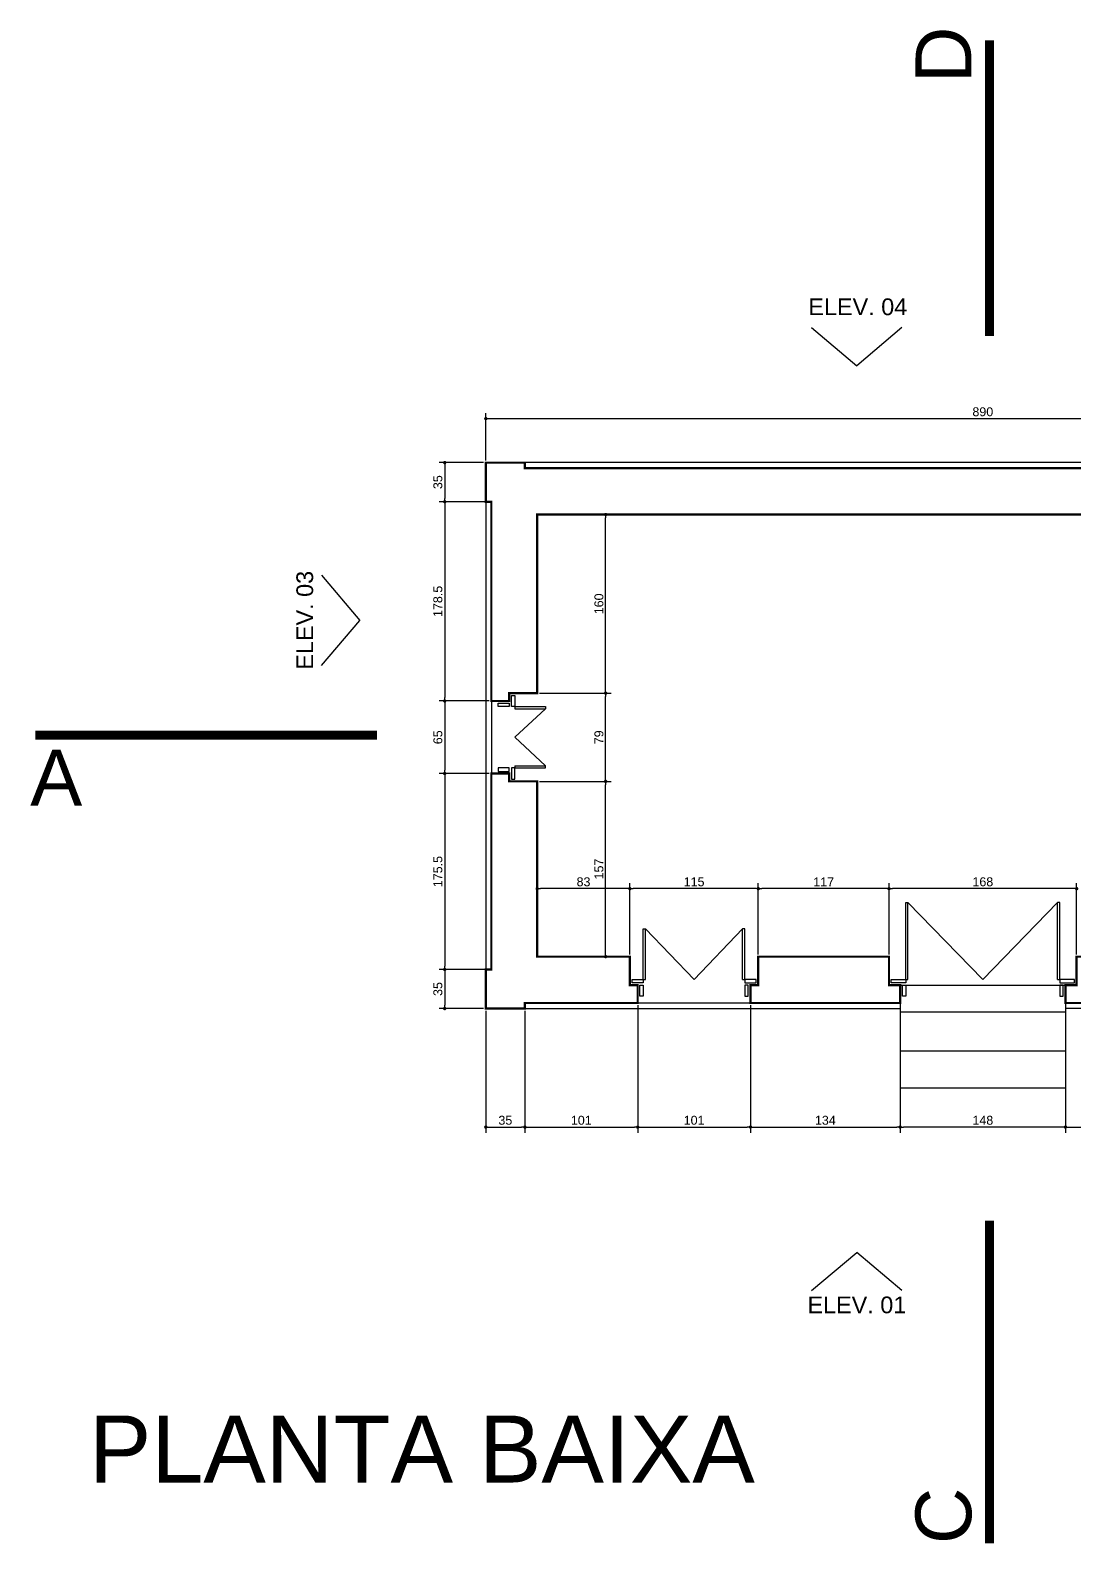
# Model space of a CAD drawing. Extents: x -18233 to -15461, y 2841 to 9385.
# Drawn here: x -17645 to -16710, y 6891 to 8250 of the extents above; entities that cross this region are included whole.
import ezdxf

# ---------------------------------------------------------------- set-up
doc = ezdxf.new("R2010")
doc.units = 0
doc.header["$PDMODE"] = 35
doc.linetypes.add('CENTER2', pattern=[28.575, 19.05, -3.175, 3.175, -3.175])
doc.layers.get('0').update_dxf_attribs({"linetype": 'CONTINUOUS'})
doc.layers.get('DEFPOINTS').update_dxf_attribs({"linetype": 'CONTINUOUS'})
for name, color, linetype in [('COTA', 7, 'CONTINUOUS'), ('PAREDE', 7, 'CONTINUOUS'), ('PAREDE_FINA', 7, 'CONTINUOUS')]:
    doc.layers.add(name, color=color, linetype=linetype)
doc.styles.add('TEXTO', font='ARIAL.TTF')
doc.dimstyles.new('COTA', dxfattribs={"dimtxt": 8, "dimasz": 3, "dimexe": 5, "dimexo": 2, "dimgap": 2, "dimtad": 1, "dimdec": 1, "dimdsep": 46, "dimtxsty": 'TEXTO', "dimblk1": 'DOT', "dimblk2": 'DOT', "dimsah": 1, "dimcen": 0, "dimclrd": 256, "dimclre": 256, "dimclrt": 256, "dimadec": 0, "dimazin": 0, "dimtfac": 1, "dimtdec": 4, "dimtmove": 0, "dimatfit": 3, "dimldrblk": 'DOT', "dimfxl": 1, "dimtolj": 1, "dimtzin": 0, "dimarcsym": 0})

# ---------------------------------------------------------------- blocks, each defined once
blk = doc.blocks.new('_DOT')
at = {"color": 0, "linetype": 'ByBlock'}
blk.add_line((-0.5, 0), (-1, 0), dxfattribs=at)
at = {"color": 0, "linetype": 'ByBlock', "const_width": 0.5}
blk.add_lwpolyline([(-0.25, 0, 1), (0.25, 0, 1)], format="xyb", close=True, dxfattribs=at)
blk = doc.blocks.new('*D1')
at = {"layer": 'COTA', "lineweight": -2}
for p, q in [((-17237, 7371.4), (-17237, 7262.2)), ((-17202, 7371.4), (-17202, 7262.2)), ((-17234, 7267.2), (-17205, 7267.2))]:
    blk.add_line(p, q, dxfattribs=at)
at = {"layer": 'DEFPOINTS', "color": 0}
for p in [(-17237, 7373.4), (-17202, 7373.4), (-17202, 7267.2)]:
    blk.add_point(p, dxfattribs=at)
at = {"layer": 'COTA', "lineweight": -2, "xscale": 3, "yscale": 3, "zscale": 3, "rotation": 180}
blk.add_blockref('_DOT', (-17237, 7267.2), dxfattribs=at)
at = {"layer": 'COTA', "lineweight": -2, "xscale": 3, "yscale": 3, "zscale": 3}
blk.add_blockref('_DOT', (-17202, 7267.2), dxfattribs=at)
at = {"layer": 'COTA', "insert": (-17219.5, 7273.3), "char_height": 8, "attachment_point": 5, "style": 'TEXTO'}
blk.add_mtext('\\A1;35', dxfattribs=at)
blk = doc.blocks.new('*D2')
at = {"layer": 'COTA', "lineweight": -2}
for p, q in [((-17202, 7369.4), (-17202, 7262.2)), ((-17101, 7376.4), (-17101, 7262.2)), ((-17199, 7267.2), (-17104, 7267.2))]:
    blk.add_line(p, q, dxfattribs=at)
at = {"layer": 'DEFPOINTS', "color": 0}
for p in [(-17202, 7371.4), (-17101, 7378.4), (-17101, 7267.2)]:
    blk.add_point(p, dxfattribs=at)
at = {"layer": 'COTA', "lineweight": -2, "xscale": 3, "yscale": 3, "zscale": 3, "rotation": 180}
blk.add_blockref('_DOT', (-17202, 7267.2), dxfattribs=at)
at = {"layer": 'COTA', "lineweight": -2, "xscale": 3, "yscale": 3, "zscale": 3}
blk.add_blockref('_DOT', (-17101, 7267.2), dxfattribs=at)
at = {"layer": 'COTA', "insert": (-17151.5, 7273.3), "char_height": 8, "attachment_point": 5, "style": 'TEXTO'}
blk.add_mtext('\\A1;101', dxfattribs=at)
blk = doc.blocks.new('*D3')
at = {"layer": 'COTA', "lineweight": -2}
for p, q in [((-17101, 7376.4), (-17101, 7262.2)), ((-17000, 7376.4), (-17000, 7262.2)), ((-17098, 7267.2), (-17003, 7267.2))]:
    blk.add_line(p, q, dxfattribs=at)
at = {"layer": 'DEFPOINTS', "color": 0}
for p in [(-17101, 7378.4), (-17000, 7378.4), (-17000, 7267.2)]:
    blk.add_point(p, dxfattribs=at)
at = {"layer": 'COTA', "lineweight": -2, "xscale": 3, "yscale": 3, "zscale": 3, "rotation": 180}
blk.add_blockref('_DOT', (-17101, 7267.2), dxfattribs=at)
at = {"layer": 'COTA', "lineweight": -2, "xscale": 3, "yscale": 3, "zscale": 3}
blk.add_blockref('_DOT', (-17000, 7267.2), dxfattribs=at)
at = {"layer": 'COTA', "insert": (-17050.5, 7273.3), "char_height": 8, "attachment_point": 5, "style": 'TEXTO'}
blk.add_mtext('\\A1;101', dxfattribs=at)
blk = doc.blocks.new('*D4')
at = {"layer": 'COTA', "lineweight": -2}
for p, q in [((-17000, 7376.4), (-17000, 7262.2)), ((-16866, 7376.4), (-16866, 7262.2)), ((-16997, 7267.2), (-16869, 7267.2))]:
    blk.add_line(p, q, dxfattribs=at)
at = {"layer": 'DEFPOINTS', "color": 0}
for p in [(-17000, 7378.4), (-16866, 7378.4), (-16866, 7267.2)]:
    blk.add_point(p, dxfattribs=at)
at = {"layer": 'COTA', "lineweight": -2, "xscale": 3, "yscale": 3, "zscale": 3, "rotation": 180}
blk.add_blockref('_DOT', (-17000, 7267.2), dxfattribs=at)
at = {"layer": 'COTA', "lineweight": -2, "xscale": 3, "yscale": 3, "zscale": 3}
blk.add_blockref('_DOT', (-16866, 7267.2), dxfattribs=at)
at = {"layer": 'COTA', "insert": (-16933, 7273.3), "char_height": 8, "attachment_point": 5, "style": 'TEXTO'}
blk.add_mtext('\\A1;134', dxfattribs=at)
blk = doc.blocks.new('*D5')
at = {"layer": 'COTA', "lineweight": -2}
for p, q in [((-16866, 7376.4), (-16866, 7262.2)), ((-16718, 7376.4), (-16718, 7262.2)), ((-16721, 7267.2), (-16863, 7267.2))]:
    blk.add_line(p, q, dxfattribs=at)
at = {"layer": 'DEFPOINTS', "color": 0}
for p in [(-16866, 7378.4), (-16718, 7378.4), (-16866, 7267.2)]:
    blk.add_point(p, dxfattribs=at)
at = {"layer": 'COTA', "lineweight": -2, "xscale": 3, "yscale": 3, "zscale": 3, "rotation": 180}
blk.add_blockref('_DOT', (-16866, 7267.2), dxfattribs=at)
at = {"layer": 'COTA', "lineweight": -2, "xscale": 3, "yscale": 3, "zscale": 3}
blk.add_blockref('_DOT', (-16718, 7267.2), dxfattribs=at)
at = {"layer": 'COTA', "insert": (-16792, 7273.3), "char_height": 8, "attachment_point": 5, "style": 'TEXTO'}
blk.add_mtext('\\A1;148', dxfattribs=at)
blk = doc.blocks.new('*D6')
at = {"layer": 'COTA', "lineweight": -2}
for p, q in [((-16718, 7376.4), (-16718, 7262.2)), ((-16584, 7376.4), (-16584, 7262.2)), ((-16715, 7267.2), (-16587, 7267.2))]:
    blk.add_line(p, q, dxfattribs=at)
at = {"layer": 'DEFPOINTS', "color": 0}
for p in [(-16718, 7378.4), (-16584, 7378.4), (-16584, 7267.2)]:
    blk.add_point(p, dxfattribs=at)
at = {"layer": 'COTA', "lineweight": -2, "xscale": 3, "yscale": 3, "zscale": 3, "rotation": 180}
blk.add_blockref('_DOT', (-16718, 7267.2), dxfattribs=at)
at = {"layer": 'COTA', "lineweight": -2, "xscale": 3, "yscale": 3, "zscale": 3}
blk.add_blockref('_DOT', (-16584, 7267.2), dxfattribs=at)
at = {"layer": 'COTA', "insert": (-16651, 7273.3), "char_height": 8, "attachment_point": 5, "style": 'TEXTO'}
blk.add_mtext('\\A1;134', dxfattribs=at)
blk = doc.blocks.new('*D13')
at = {"layer": 'COTA', "lineweight": -2}
for p, q in [((-16876, 7421.9), (-16876, 7485.8)), ((-16711, 7480.8), (-16873, 7480.8)), ((-16708, 7421.9), (-16708, 7485.8))]:
    blk.add_line(p, q, dxfattribs=at)
at = {"layer": 'DEFPOINTS', "color": 0}
for p in [(-16876, 7480.8), (-16876, 7419.9), (-16708, 7419.9)]:
    blk.add_point(p, dxfattribs=at)
at = {"layer": 'COTA', "lineweight": -2, "xscale": 3, "yscale": 3, "zscale": 3, "rotation": 180}
blk.add_blockref('_DOT', (-16876, 7480.8), dxfattribs=at)
at = {"layer": 'COTA', "lineweight": -2, "xscale": 3, "yscale": 3, "zscale": 3}
blk.add_blockref('_DOT', (-16708, 7480.8), dxfattribs=at)
at = {"layer": 'COTA', "insert": (-16792, 7486.9), "char_height": 8, "attachment_point": 5, "style": 'TEXTO'}
blk.add_mtext('\\A1;168', dxfattribs=at)
blk = doc.blocks.new('*D14')
at = {"layer": 'COTA', "lineweight": -2}
for p, q in [((-16993, 7421.9), (-16993, 7485.8)), ((-16879, 7480.8), (-16990, 7480.8)), ((-16876, 7421.9), (-16876, 7485.8))]:
    blk.add_line(p, q, dxfattribs=at)
at = {"layer": 'DEFPOINTS', "color": 0}
for p in [(-16993, 7480.8), (-16993, 7419.9), (-16876, 7419.9)]:
    blk.add_point(p, dxfattribs=at)
at = {"layer": 'COTA', "lineweight": -2, "xscale": 3, "yscale": 3, "zscale": 3, "rotation": 180}
blk.add_blockref('_DOT', (-16993, 7480.8), dxfattribs=at)
at = {"layer": 'COTA', "lineweight": -2, "xscale": 3, "yscale": 3, "zscale": 3}
blk.add_blockref('_DOT', (-16876, 7480.8), dxfattribs=at)
at = {"layer": 'COTA', "insert": (-16934.5, 7486.8), "char_height": 8, "attachment_point": 5, "style": 'TEXTO'}
blk.add_mtext('\\A1;117', dxfattribs=at)
blk = doc.blocks.new('*D15')
at = {"layer": 'COTA', "lineweight": -2}
for p, q in [((-17108, 7421.9), (-17108, 7485.8)), ((-16996, 7480.8), (-17105, 7480.8)), ((-16993, 7421.9), (-16993, 7485.8))]:
    blk.add_line(p, q, dxfattribs=at)
at = {"layer": 'DEFPOINTS', "color": 0}
for p in [(-17108, 7480.8), (-17108, 7419.9), (-16993, 7419.9)]:
    blk.add_point(p, dxfattribs=at)
at = {"layer": 'COTA', "lineweight": -2, "xscale": 3, "yscale": 3, "zscale": 3, "rotation": 180}
blk.add_blockref('_DOT', (-17108, 7480.8), dxfattribs=at)
at = {"layer": 'COTA', "lineweight": -2, "xscale": 3, "yscale": 3, "zscale": 3}
blk.add_blockref('_DOT', (-16993, 7480.8), dxfattribs=at)
at = {"layer": 'COTA', "insert": (-17050.5, 7486.9), "char_height": 8, "attachment_point": 5, "style": 'TEXTO'}
blk.add_mtext('\\A1;115', dxfattribs=at)
blk = doc.blocks.new('*D16')
at = {"layer": 'COTA', "lineweight": -2}
for p, q in [((-17191, 7421.9), (-17191, 7485.8)), ((-17111, 7480.8), (-17188, 7480.8)), ((-17108, 7421.9), (-17108, 7485.8))]:
    blk.add_line(p, q, dxfattribs=at)
at = {"layer": 'DEFPOINTS', "color": 0}
for p in [(-17191, 7480.8), (-17191, 7419.9), (-17108, 7419.9)]:
    blk.add_point(p, dxfattribs=at)
at = {"layer": 'COTA', "lineweight": -2, "xscale": 3, "yscale": 3, "zscale": 3, "rotation": 180}
blk.add_blockref('_DOT', (-17191, 7480.8), dxfattribs=at)
at = {"layer": 'COTA', "lineweight": -2, "xscale": 3, "yscale": 3, "zscale": 3}
blk.add_blockref('_DOT', (-17108, 7480.8), dxfattribs=at)
at = {"layer": 'COTA', "insert": (-17149.5, 7486.9), "char_height": 8, "attachment_point": 5, "style": 'TEXTO'}
blk.add_mtext('\\A1;83', dxfattribs=at)
blk = doc.blocks.new('*D17')
at = {"layer": 'COTA', "lineweight": -2}
for p, q in [((-17189, 7576.9), (-17124.7, 7576.9)), ((-17129.7, 7422.9), (-17129.7, 7573.9)), ((-17189, 7419.9), (-17124.7, 7419.9))]:
    blk.add_line(p, q, dxfattribs=at)
at = {"layer": 'DEFPOINTS', "color": 0}
for p in [(-17191, 7576.9), (-17129.7, 7576.9), (-17191, 7419.9)]:
    blk.add_point(p, dxfattribs=at)
at = {"layer": 'COTA', "lineweight": -2, "xscale": 3, "yscale": 3, "zscale": 3}
for p, rotation in [((-17129.7, 7576.9), 90), ((-17129.7, 7419.9), 270)]:
    blk.add_blockref('_DOT', p, dxfattribs=dict(at, rotation=rotation))
at = {"layer": 'COTA', "insert": (-17135.7, 7498.4), "char_height": 8, "attachment_point": 5, "rotation": 90, "style": 'TEXTO'}
blk.add_mtext('\\A1;157', dxfattribs=at)
blk = doc.blocks.new('*D18')
at = {"layer": 'COTA', "lineweight": -2}
for p, q in [((-17189, 7655.9), (-17124.7, 7655.9)), ((-17129.7, 7579.9), (-17129.7, 7652.9)), ((-17189, 7576.9), (-17124.7, 7576.9))]:
    blk.add_line(p, q, dxfattribs=at)
at = {"layer": 'DEFPOINTS', "color": 0}
for p in [(-17191, 7655.9), (-17129.7, 7655.9), (-17191, 7576.9)]:
    blk.add_point(p, dxfattribs=at)
at = {"layer": 'COTA', "lineweight": -2, "xscale": 3, "yscale": 3, "zscale": 3}
for p, rotation in [((-17129.7, 7655.9), 90), ((-17129.7, 7576.9), 270)]:
    blk.add_blockref('_DOT', p, dxfattribs=dict(at, rotation=rotation))
at = {"layer": 'COTA', "insert": (-17135.7, 7616.4), "char_height": 8, "attachment_point": 5, "rotation": 90, "style": 'TEXTO'}
blk.add_mtext('\\A1;79', dxfattribs=at)
blk = doc.blocks.new('*D19')
at = {"layer": 'COTA', "lineweight": -2}
for p, q in [((-17189, 7815.9), (-17124.7, 7815.9)), ((-17129.7, 7658.9), (-17129.7, 7812.9)), ((-17189, 7655.9), (-17124.7, 7655.9))]:
    blk.add_line(p, q, dxfattribs=at)
at = {"layer": 'DEFPOINTS', "color": 0}
for p in [(-17191, 7815.9), (-17129.7, 7815.9), (-17191, 7655.9)]:
    blk.add_point(p, dxfattribs=at)
at = {"layer": 'COTA', "lineweight": -2, "xscale": 3, "yscale": 3, "zscale": 3}
for p, rotation in [((-17129.7, 7815.9), 90), ((-17129.7, 7655.9), 270)]:
    blk.add_blockref('_DOT', p, dxfattribs=dict(at, rotation=rotation))
at = {"layer": 'COTA', "insert": (-17135.7, 7735.9), "char_height": 8, "attachment_point": 5, "rotation": 90, "style": 'TEXTO'}
blk.add_mtext('\\A1;160', dxfattribs=at)
blk = doc.blocks.new('*D20')
at = {"layer": 'COTA', "lineweight": -2}
for p, q in [((-17237, 7864.4), (-17237, 7906.8)), ((-17234, 7901.8), (-16350, 7901.8)), ((-16347, 7864.4), (-16347, 7906.8))]:
    blk.add_line(p, q, dxfattribs=at)
at = {"layer": 'DEFPOINTS', "color": 0}
for p in [(-16347, 7901.8), (-17237, 7862.4), (-16347, 7862.4)]:
    blk.add_point(p, dxfattribs=at)
at = {"layer": 'COTA', "lineweight": -2, "xscale": 3, "yscale": 3, "zscale": 3, "rotation": 180}
blk.add_blockref('_DOT', (-17237, 7901.8), dxfattribs=at)
at = {"layer": 'COTA', "lineweight": -2, "xscale": 3, "yscale": 3, "zscale": 3}
blk.add_blockref('_DOT', (-16347, 7901.8), dxfattribs=at)
at = {"layer": 'COTA', "insert": (-16792, 7907.9), "char_height": 8, "attachment_point": 5, "style": 'TEXTO'}
blk.add_mtext('\\A1;890', dxfattribs=at)
blk = doc.blocks.new('*D21')
at = {"layer": 'COTA', "lineweight": -2}
for p, q in [((-17234, 7648.9), (-17278.8, 7648.9)), ((-17273.8, 7645.9), (-17273.8, 7586.9)), ((-17234, 7583.9), (-17278.8, 7583.9))]:
    blk.add_line(p, q, dxfattribs=at)
at = {"layer": 'DEFPOINTS', "color": 0}
for p in [(-17232, 7648.9), (-17273.8, 7583.9), (-17232, 7583.9)]:
    blk.add_point(p, dxfattribs=at)
at = {"layer": 'COTA', "lineweight": -2, "xscale": 3, "yscale": 3, "zscale": 3}
for p, rotation in [((-17273.8, 7648.9), 90), ((-17273.8, 7583.9), 270)]:
    blk.add_blockref('_DOT', p, dxfattribs=dict(at, rotation=rotation))
at = {"layer": 'COTA', "insert": (-17279.9, 7616.4), "char_height": 8, "attachment_point": 5, "rotation": 90, "style": 'TEXTO'}
blk.add_mtext('\\A1;65', dxfattribs=at)
blk = doc.blocks.new('*D22')
at = {"layer": 'COTA', "lineweight": -2}
for p, q in [((-17234, 7583.9), (-17278.8, 7583.9)), ((-17273.8, 7580.9), (-17273.8, 7411.4)), ((-17234, 7408.4), (-17278.8, 7408.4))]:
    blk.add_line(p, q, dxfattribs=at)
at = {"layer": 'DEFPOINTS', "color": 0}
for p in [(-17232, 7583.9), (-17273.8, 7408.4), (-17232, 7408.4)]:
    blk.add_point(p, dxfattribs=at)
at = {"layer": 'COTA', "lineweight": -2, "xscale": 3, "yscale": 3, "zscale": 3}
for p, rotation in [((-17273.8, 7583.9), 90), ((-17273.8, 7408.4), 270)]:
    blk.add_blockref('_DOT', p, dxfattribs=dict(at, rotation=rotation))
at = {"layer": 'COTA', "insert": (-17279.9, 7496.1), "char_height": 8, "attachment_point": 5, "rotation": 90, "style": 'TEXTO'}
blk.add_mtext('\\A1;175.5', dxfattribs=at)
blk = doc.blocks.new('*D23')
at = {"layer": 'COTA', "lineweight": -2}
for p, q in [((-17239, 7408.4), (-17278.8, 7408.4)), ((-17273.8, 7405.4), (-17273.8, 7376.4)), ((-17239, 7373.4), (-17278.8, 7373.4))]:
    blk.add_line(p, q, dxfattribs=at)
at = {"layer": 'DEFPOINTS', "color": 0}
for p in [(-17237, 7408.4), (-17273.8, 7373.4), (-17237, 7373.4)]:
    blk.add_point(p, dxfattribs=at)
at = {"layer": 'COTA', "lineweight": -2, "xscale": 3, "yscale": 3, "zscale": 3}
for p, rotation in [((-17273.8, 7408.4), 90), ((-17273.8, 7373.4), 270)]:
    blk.add_blockref('_DOT', p, dxfattribs=dict(at, rotation=rotation))
at = {"layer": 'COTA', "insert": (-17279.9, 7390.9), "char_height": 8, "attachment_point": 5, "rotation": 90, "style": 'TEXTO'}
blk.add_mtext('\\A1;35', dxfattribs=at)
blk = doc.blocks.new('*D24')
at = {"layer": 'COTA', "lineweight": -2}
for p, q in [((-17234, 7827.4), (-17278.8, 7827.4)), ((-17273.8, 7824.4), (-17273.8, 7651.9)), ((-17234, 7648.9), (-17278.8, 7648.9))]:
    blk.add_line(p, q, dxfattribs=at)
at = {"layer": 'DEFPOINTS', "color": 0}
for p in [(-17232, 7827.4), (-17273.8, 7648.9), (-17232, 7648.9)]:
    blk.add_point(p, dxfattribs=at)
at = {"layer": 'COTA', "lineweight": -2, "xscale": 3, "yscale": 3, "zscale": 3}
for p, rotation in [((-17273.8, 7827.4), 90), ((-17273.8, 7648.9), 270)]:
    blk.add_blockref('_DOT', p, dxfattribs=dict(at, rotation=rotation))
at = {"layer": 'COTA', "insert": (-17279.9, 7738.1), "char_height": 8, "attachment_point": 5, "rotation": 90, "style": 'TEXTO'}
blk.add_mtext('\\A1;178.5', dxfattribs=at)
blk = doc.blocks.new('*D25')
at = {"layer": 'COTA', "lineweight": -2}
for p, q in [((-17239, 7862.4), (-17278.8, 7862.4)), ((-17273.8, 7859.4), (-17273.8, 7830.4)), ((-17239, 7827.4), (-17278.8, 7827.4))]:
    blk.add_line(p, q, dxfattribs=at)
at = {"layer": 'DEFPOINTS', "color": 0}
for p in [(-17237, 7862.4), (-17273.8, 7827.4), (-17237, 7827.4)]:
    blk.add_point(p, dxfattribs=at)
at = {"layer": 'COTA', "lineweight": -2, "xscale": 3, "yscale": 3, "zscale": 3}
for p, rotation in [((-17273.8, 7862.4), 90), ((-17273.8, 7827.4), 270)]:
    blk.add_blockref('_DOT', p, dxfattribs=dict(at, rotation=rotation))
at = {"layer": 'COTA', "insert": (-17279.9, 7844.9), "char_height": 8, "attachment_point": 5, "rotation": 90, "style": 'TEXTO'}
blk.add_mtext('\\A1;35', dxfattribs=at)

msp = doc.modelspace()

# ---------------------------------------------------------------- linework, layer by layer
at = {"layer": 'PAREDE', "const_width": 2}
for points in [[(-16352.04, 7648.89), (-16352.04, 7827.39), (-16347.04, 7827.39), (-16347.04, 7862.39), (-16382.04, 7862.39), (-16382.04, 7857.39), (-17202.04, 7857.39), (-17202.04, 7862.39), (-17237.04, 7862.39), (-17237.04, 7827.39), (-17232.04, 7827.39), (-17232.04, 7648.89), (-17216.04, 7648.89), (-17216.04, 7655.89), (-17191.04, 7655.89), (-17191.04, 7815.89), (-16393.04, 7815.89), (-16393.04, 7655.89), (-16368.04, 7655.89), (-16368.04, 7648.89)], [(-17237.04, 7373.39), (-17237.04, 7408.39), (-17232.04, 7408.39), (-17232.04, 7583.89), (-17216.04, 7583.89), (-17216.04, 7576.89), (-17191.04, 7576.89), (-17191.04, 7419.89), (-17108.04, 7419.89), (-17108.04, 7394.39), (-17101.04, 7394.39), (-17101.04, 7378.39), (-17202.04, 7378.39), (-17202.04, 7373.39)], [(-16866.04, 7378.39), (-17000.04, 7378.39), (-17000.04, 7394.39), (-16993.04, 7394.39), (-16993.04, 7419.89), (-16876.04, 7419.89), (-16876.04, 7394.39), (-16866.04, 7394.39)], [(-16584.04, 7378.39), (-16718.04, 7378.39), (-16718.04, 7394.39), (-16708.04, 7394.39), (-16708.04, 7419.89), (-16591.04, 7419.89), (-16591.04, 7394.39), (-16584.04, 7394.39)]]:
    msp.add_lwpolyline(points, close=True, dxfattribs=at)
at = {"layer": 'PAREDE_FINA', "linetype": 'CENTER2', "ltscale": 3, "const_width": 8}
for points in [[(-16785.96, 7975.76), (-16785.96, 8240.75)], [(-17640.21, 7618.33), (-17334.55, 7618.33)], [(-16785.96, 6894.52), (-16785.96, 7183.3)]]:
    msp.add_lwpolyline(points, dxfattribs=at)
at = {"layer": 'PAREDE_FINA'}
for points in [[(-16945.35, 7983.32), (-16904.87, 7949.15)], [(-16864.39, 7983.32), (-16904.87, 7949.15)], [(-16382.04, 7862.39), (-17202.04, 7862.39)], [(-17237.04, 7827.39), (-17237.04, 7408.39)], [(-17384.01, 7761.58), (-17349.84, 7721.1)], [(-17384.01, 7680.62), (-17349.84, 7721.1)], [(-17232.04, 7648.89), (-17232.04, 7583.89)], [(-17211.04, 7643.89), (-17183.54, 7643.89)], [(-17211.04, 7643.89), (-17211.04, 7641.89)], [(-17211.04, 7641.89), (-17183.54, 7641.89)], [(-17183.54, 7641.89), (-17211.04, 7616.39)], [(-17183.54, 7643.89), (-17183.54, 7641.89)], [(-17183.54, 7590.89), (-17211.04, 7616.39)], [(-17211.04, 7590.89), (-17183.54, 7590.89)], [(-17211.04, 7590.89), (-17211.04, 7588.89)], [(-17211.04, 7588.89), (-17183.54, 7588.89)], [(-17183.54, 7588.89), (-17183.54, 7590.89)], [(-16861.04, 7399.39), (-16861.04, 7468.39)], [(-16861.04, 7468.39), (-16859.04, 7468.39)], [(-16859.04, 7468.39), (-16792.04, 7399.39)], [(-16859.04, 7399.39), (-16859.04, 7468.39)], [(-16725.04, 7468.39), (-16792.04, 7399.39)], [(-16723.04, 7468.39), (-16725.04, 7468.39)], [(-16725.04, 7399.39), (-16725.04, 7468.39)], [(-16723.04, 7399.39), (-16723.04, 7468.39)], [(-17096.04, 7444.89), (-17094.04, 7444.89)], [(-17096.04, 7399.39), (-17096.04, 7444.89)], [(-17094.04, 7444.89), (-17050.54, 7399.39)], [(-17094.04, 7399.39), (-17094.04, 7444.89)], [(-17007.04, 7444.89), (-17050.54, 7399.39)], [(-17007.04, 7399.39), (-17007.04, 7444.89)], [(-17005.04, 7444.89), (-17007.04, 7444.89)], [(-17005.04, 7399.39), (-17005.04, 7444.89)], [(-17096.04, 7399.39), (-17094.04, 7399.39)], [(-17007.04, 7399.39), (-17005.04, 7399.39)], [(-16866.04, 7394.39), (-16718.04, 7394.39)], [(-16861.04, 7399.39), (-16859.04, 7399.39)], [(-16725.04, 7399.39), (-16723.04, 7399.39)], [(-17202.04, 7373.39), (-16866.04, 7373.39)], [(-17101.04, 7378.39), (-17000.04, 7378.39)], [(-16866.04, 7378.39), (-16866.04, 7302.39)], [(-16866.04, 7370.39), (-16718.04, 7370.39)], [(-16718.04, 7378.39), (-16718.04, 7302.39)], [(-16382.04, 7373.39), (-16718.04, 7373.39)], [(-16866.04, 7335.39), (-16718.04, 7335.39)], [(-16866.04, 7302.39), (-16718.04, 7302.39)], [(-16945.35, 7120.83), (-16904.87, 7155)], [(-16864.39, 7120.83), (-16904.87, 7155)]]:
    msp.add_lwpolyline(points, dxfattribs=at)
for points in [[(-17214.04, 7653.89), (-17211.04, 7653.89), (-17211.04, 7643.89), (-17214.04, 7643.89), (-17214.04, 7653.89)], [(-17216.04, 7646.89), (-17216.04, 7643.89), (-17226.04, 7643.89), (-17226.04, 7646.89), (-17216.04, 7646.89)], [(-17216.04, 7585.89), (-17216.04, 7588.89), (-17226.04, 7588.89), (-17226.04, 7585.89), (-17216.04, 7585.89)], [(-17214.04, 7578.89), (-17211.04, 7578.89), (-17211.04, 7588.89), (-17214.04, 7588.89), (-17214.04, 7578.89)], [(-17106.04, 7396.39), (-17106.04, 7399.39), (-17096.04, 7399.39), (-17096.04, 7396.39), (-17106.04, 7396.39)], [(-17099.04, 7394.39), (-17096.04, 7394.39), (-17096.04, 7384.39), (-17099.04, 7384.39), (-17099.04, 7394.39)], [(-16995.04, 7396.39), (-16995.04, 7399.39), (-17005.04, 7399.39), (-17005.04, 7396.39), (-16995.04, 7396.39)], [(-17002.04, 7394.39), (-17005.04, 7394.39), (-17005.04, 7384.39), (-17002.04, 7384.39), (-17002.04, 7394.39)], [(-16874.04, 7396.39), (-16874.04, 7399.39), (-16861.04, 7399.39), (-16861.04, 7396.39), (-16874.04, 7396.39)], [(-16864.04, 7394.39), (-16861.04, 7394.39), (-16861.04, 7384.39), (-16864.04, 7384.39), (-16864.04, 7394.39)], [(-16710.04, 7396.39), (-16710.04, 7399.39), (-16723.04, 7399.39), (-16723.04, 7396.39), (-16710.04, 7396.39)], [(-16720.04, 7394.39), (-16723.04, 7394.39), (-16723.04, 7384.39), (-16720.04, 7384.39), (-16720.04, 7394.39)]]:
    msp.add_lwpolyline(points, close=True, dxfattribs=at)

# ---------------------------------------------------------------- texts
at = {"layer": 'PAREDE_FINA', "style": 'TEXTO'}
for s, height, p in [('D', 50, (-16802.31, 8202.51)), ('ELEV. 03', 15, (-17391.61, 7676.94)), ('C', 50, (-16802.31, 6893.77))]:
    msp.add_text(s, height=height, rotation=90, dxfattribs=at).set_placement(p)
for s, height, p in [('ELEV. 04', 15, (-16948.2, 7994.5)), ('A', 50, (-17644.91, 7555.17)), ('PLANTA BAIXA', 60, (-17592.38, 6948.87))]:
    msp.add_text(s, height=height, dxfattribs=at).set_placement(p)
at = {"layer": 'PAREDE_FINA', "style": 'TEXTO', "text_generation_flag": 6}
msp.add_text('ELEV. 01', height=15, rotation=180, dxfattribs=at).set_placement((-16949.03, 7100.45))

# ---------------------------------------------------------------- dimensions: what is measured, and where the dimension line sits
at = {"layer": 'COTA'}
for base, p1, p2, picture, middle in [((-16347.04, 7901.79), (-17237.04, 7862.39), (-16347.04, 7862.39), '*D20', (-16792.04, 7907.88)), ((-17191.04, 7480.8), (-17108.04, 7419.89), (-17191.04, 7419.89), '*D16', (-17149.54, 7486.89)), ((-17108.04, 7480.8), (-16993.04, 7419.89), (-17108.04, 7419.89), '*D15', (-17050.54, 7486.88)), ((-16993.04, 7480.8), (-16876.04, 7419.89), (-16993.04, 7419.89), '*D14', (-16934.54, 7486.82)), ((-16876.04, 7480.8), (-16708.04, 7419.89), (-16876.04, 7419.89), '*D13', (-16792.04, 7486.88)), ((-17202.04, 7267.2), (-17237.04, 7373.39), (-17202.04, 7373.39), '*D1', (-17219.54, 7273.29)), ((-17101.04, 7267.2), (-17202.04, 7371.39), (-17101.04, 7378.39), '*D2', (-17151.54, 7273.28)), ((-17000.04, 7267.2), (-17101.04, 7378.39), (-17000.04, 7378.39), '*D3', (-17050.54, 7273.28)), ((-16866.04, 7267.2), (-17000.04, 7378.39), (-16866.04, 7378.39), '*D4', (-16933.04, 7273.29)), ((-16866.04, 7267.2), (-16718.04, 7378.39), (-16866.04, 7378.39), '*D5', (-16792.04, 7273.28)), ((-16584.04, 7267.2), (-16718.04, 7378.39), (-16584.04, 7378.39), '*D6', (-16651.04, 7273.29))]:
    dim = msp.add_linear_dim(base=base, p1=p1, p2=p2, dimstyle='COTA', dxfattribs=at)
    dim.commit()
    dim.dimension.update_dxf_attribs({"geometry": picture, "text_midpoint": middle})
for base, p1, p2, picture, middle in [((-17273.78, 7827.39), (-17237.04, 7862.39), (-17237.04, 7827.39), '*D25', (-17279.87, 7844.89)), ((-17273.78, 7648.89), (-17232.04, 7827.39), (-17232.04, 7648.89), '*D24', (-17279.86, 7738.14)), ((-17129.66, 7815.89), (-17191.04, 7655.89), (-17191.04, 7815.89), '*D19', (-17135.75, 7735.89)), ((-17129.66, 7655.89), (-17191.04, 7576.89), (-17191.04, 7655.89), '*D18', (-17135.75, 7616.39)), ((-17273.78, 7583.89), (-17232.04, 7648.89), (-17232.04, 7583.89), '*D21', (-17279.86, 7616.39)), ((-17273.78, 7408.39), (-17232.04, 7583.89), (-17232.04, 7408.39), '*D22', (-17279.86, 7496.14)), ((-17129.66, 7576.89), (-17191.04, 7419.89), (-17191.04, 7576.89), '*D17', (-17135.75, 7498.39)), ((-17273.78, 7373.39), (-17237.04, 7408.39), (-17237.04, 7373.39), '*D23', (-17279.87, 7390.89))]:
    dim = msp.add_linear_dim(base=base, p1=p1, p2=p2, angle=90, dimstyle='COTA', dxfattribs=at)
    dim.commit()
    dim.dimension.update_dxf_attribs({"geometry": picture, "text_midpoint": middle})

doc.saveas('drawing.dxf')
